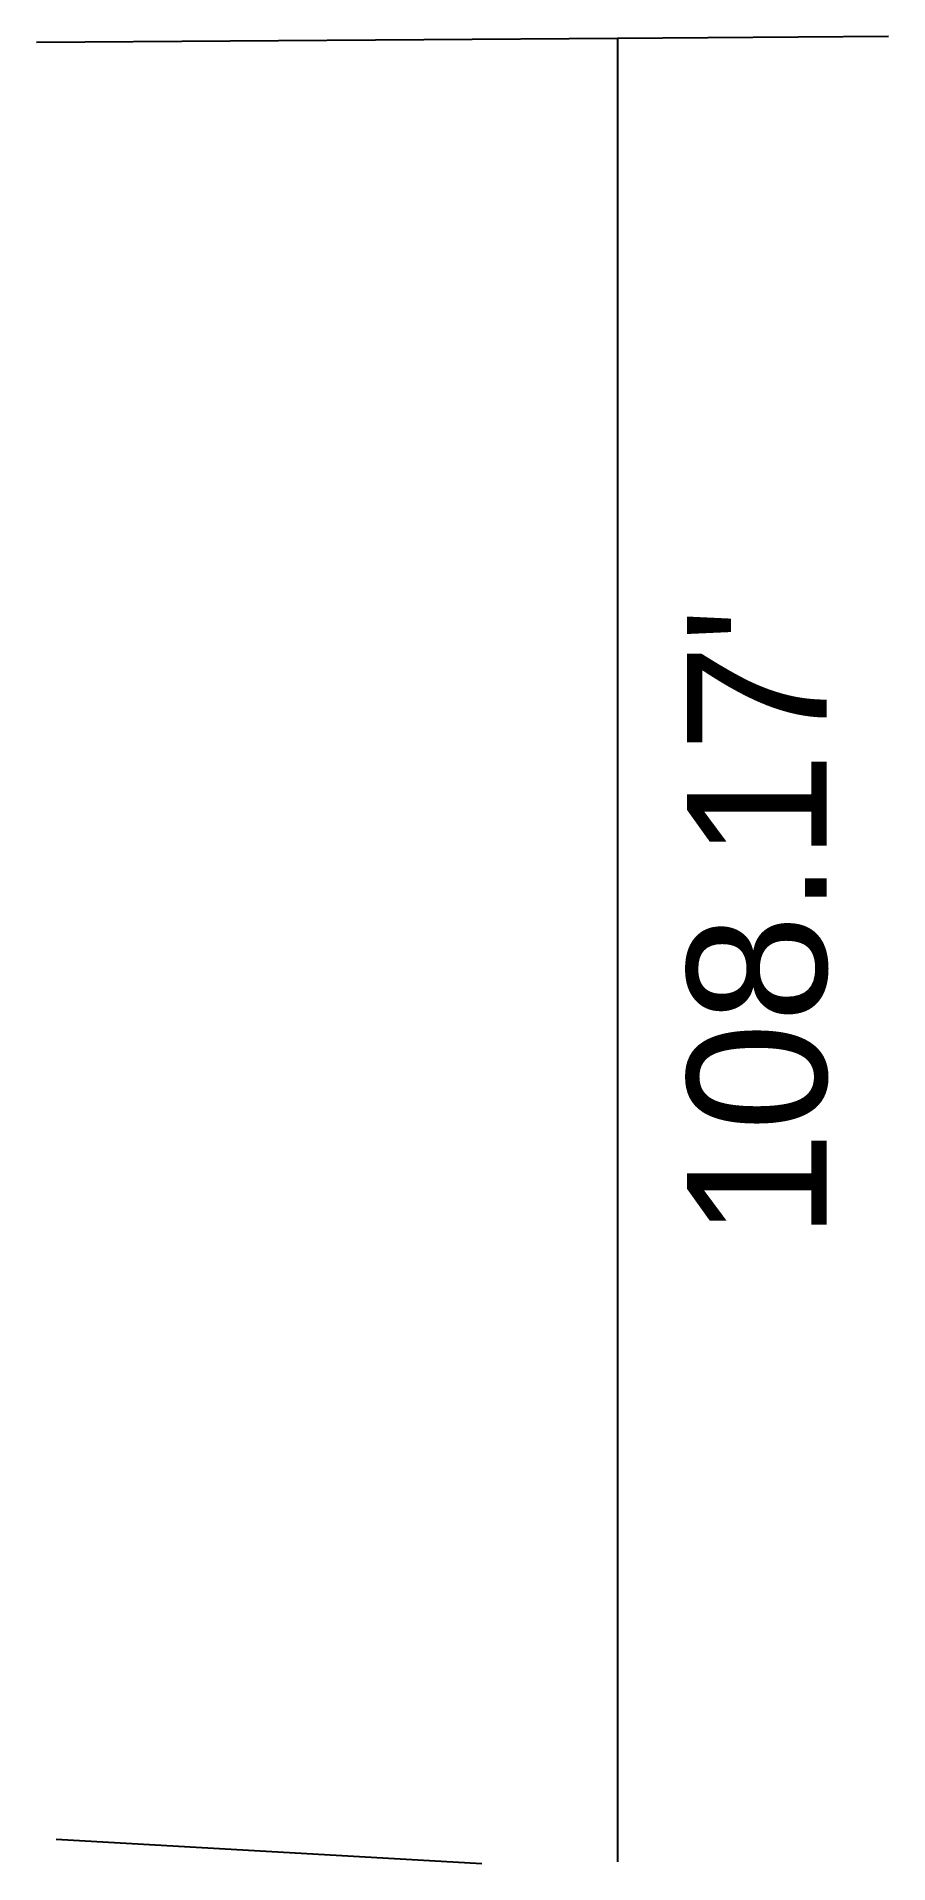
# Model space of a CAD drawing. Extents: x 0 to 44, y 2.9 to 97.3.
import ezdxf
from ezdxf.enums import TextEntityAlignment as Align

# ---------------------------------------------------------------- set-up
doc = ezdxf.new("R2010")
doc.units = 0
doc.header["$MEASUREMENT"] = 0
doc.layers.add('PLAT-LINE', color=7, linetype='CONTINUOUS')
doc.layers.add('PLAT-TEXT-DIST', color=2, linetype='CONTINUOUS')
doc.styles.add('PLAT', font='arial.ttf')

msp = doc.modelspace()

# ---------------------------------------------------------------- linework, layer by layer
at = {"layer": 'PLAT-LINE'}
for p, q in [((43.998, 97.295), (30, 97.199)), ((30, 97.199), (0.001, 96.995)), ((30, 97.199), (30, 3)), ((1.02, 4.172), (22.992, 2.924))]:
    msp.add_line(p, q, dxfattribs=at)

# ---------------------------------------------------------------- texts
at = {"layer": 'PLAT-TEXT-DIST', "style": 'PLAT'}
msp.add_text("108.17'", height=7.2, rotation=90, dxfattribs=at).set_placement((33.6, 51.5), align=Align.TOP_CENTER)

doc.saveas('drawing.dxf')
